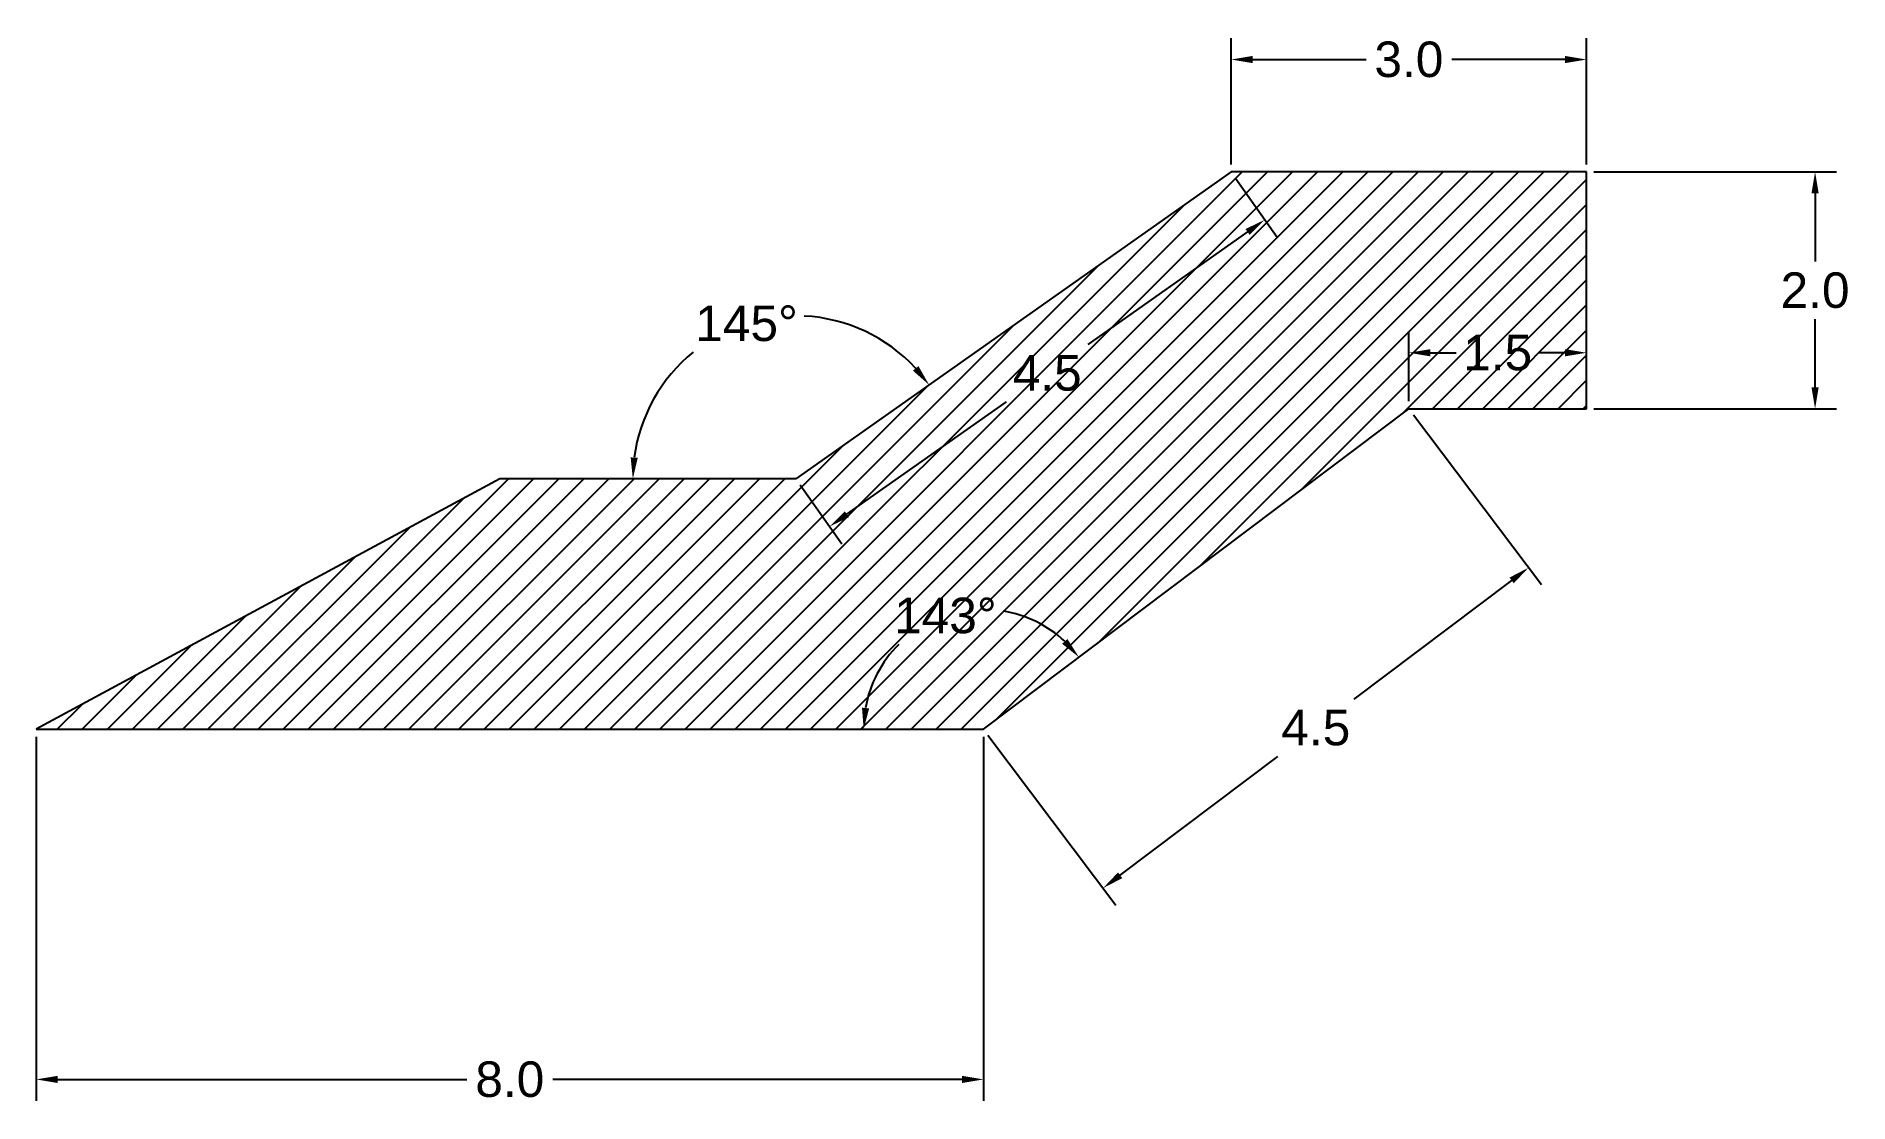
# Model space of a CAD drawing. Header units: inches. Extents: x 19.5 to 34.8, y 5.9 to 14.9.
import ezdxf

# ---------------------------------------------------------------- set-up
doc = ezdxf.new("R2010")
doc.units = ezdxf.units.IN
doc.header["$MEASUREMENT"] = 0
doc.styles.get("Standard").update_dxf_attribs({"font": 'arial.ttf'})
doc.dimstyles.get("Standard").update_dxf_attribs({"dimtxt": 0.3, "dimasz": 0.18, "dimexe": 0.18, "dimexo": 0.0625, "dimgap": 0.09, "dimtad": 0, "dimtih": 1, "dimtoh": 1, "dimdec": 1, "dimzin": 0, "dimdsep": 46, "dimtxsty": 'Standard', "dimcen": 0.09, "dimclrd": 3, "dimclrt": 3, "dimadec": 0, "dimazin": 0, "dimtfac": 1, "dimtdec": 1, "dimtofl": 0, "dimtmove": 0, "dimatfit": 3, "dimfxl": 1, "dimtolj": 1, "dimtzin": 0, "dimarcsym": 0})

# ---------------------------------------------------------------- blocks, each defined once
blk = doc.blocks.new('*D2')
at = {"color": 3, "lineweight": -2, "transparency": 16777216}
for start, end in [(42.6726, 87.0601), (129.0457, 172.5045)]:
    blk.add_arc((25.869, 11.138), 1.377, start, end, dxfattribs=at)
at = {"color": 3, "transparency": 16777216}
for points in [[(26.905, 12.09), (26.858, 12.052), (26.995, 11.931)], [(24.534, 11.316), (24.474, 11.319), (24.492, 11.138)]]:
    blk.add_solid(points, dxfattribs=at)
at = {"layer": 'Defpoints', "color": 0, "transparency": 16777216}
for p in [(29.547, 13.73), (26.026, 12.506), (23.369, 11.138), (25.869, 11.138), (25.869, 11.138)]:
    blk.add_point(p, dxfattribs=at)
at = {"color": 3, "transparency": 16777216, "insert": (25.453, 12.45), "char_height": 0.3, "attachment_point": 5}
blk.add_mtext('\\A1;145°', dxfattribs=at)
blk = doc.blocks.new('*D3')
at = {"color": 0, "lineweight": -2, "transparency": 16777216}
for p, q in [((19.453, 8.96), (19.453, 5.885)), ((27.453, 8.96), (27.453, 5.885))]:
    blk.add_line(p, q, dxfattribs=at)
at = {"color": 3, "lineweight": -2, "transparency": 16777216}
for p, q in [((19.633, 6.065), (23.09, 6.065)), ((27.273, 6.065), (23.816, 6.065))]:
    blk.add_line(p, q, dxfattribs=at)
at = {"color": 3, "transparency": 16777216}
for points in [[(19.633, 6.095), (19.633, 6.035), (19.453, 6.065)], [(27.273, 6.095), (27.273, 6.035), (27.453, 6.065)]]:
    blk.add_solid(points, dxfattribs=at)
at = {"layer": 'Defpoints', "color": 0, "transparency": 16777216}
for p in [(19.453, 9.023), (27.453, 9.023), (27.453, 6.065)]:
    blk.add_point(p, dxfattribs=at)
at = {"color": 3, "transparency": 16777216, "insert": (23.453, 6.065), "char_height": 0.3, "attachment_point": 5}
blk.add_mtext('\\A1;8.0', dxfattribs=at)
blk = doc.blocks.new('*D4')
at = {"color": 0, "lineweight": -2, "transparency": 16777216}
for p, q in [((31.085, 11.68), (32.167, 10.245)), ((27.491, 8.973), (28.572, 7.537))]:
    blk.add_line(p, q, dxfattribs=at)
at = {"color": 3, "lineweight": -2, "transparency": 16777216}
for p, q in [((31.915, 10.28), (30.583, 9.277)), ((28.608, 7.789), (29.939, 8.792))]:
    blk.add_line(p, q, dxfattribs=at)
at = {"color": 3, "transparency": 16777216}
for points in [[(31.897, 10.304), (31.933, 10.256), (32.058, 10.388)], [(28.59, 7.813), (28.626, 7.765), (28.464, 7.681)]]:
    blk.add_solid(points, dxfattribs=at)
at = {"layer": 'Defpoints', "color": 0, "transparency": 16777216}
for p in [(31.047, 11.73), (32.058, 10.388), (27.453, 9.023)]:
    blk.add_point(p, dxfattribs=at)
at = {"color": 3, "transparency": 16777216, "insert": (30.261, 9.035), "char_height": 0.3, "attachment_point": 5}
blk.add_mtext('\\A1;4.5', dxfattribs=at)
blk = doc.blocks.new('*D5')
at = {"color": 0, "lineweight": -2, "transparency": 16777216}
for p, q in [((29.583, 13.679), (29.935, 13.18)), ((25.905, 11.087), (26.257, 10.588))]:
    blk.add_line(p, q, dxfattribs=at)
at = {"color": 3, "lineweight": -2, "transparency": 16777216}
for p, q in [((29.684, 13.224), (28.336, 12.274)), ((26.3, 10.839), (27.648, 11.789))]:
    blk.add_line(p, q, dxfattribs=at)
at = {"color": 3, "transparency": 16777216}
for points in [[(29.667, 13.248), (29.702, 13.199), (29.831, 13.327)], [(26.283, 10.863), (26.318, 10.814), (26.153, 10.735)]]:
    blk.add_solid(points, dxfattribs=at)
at = {"layer": 'Defpoints', "color": 0, "transparency": 16777216}
for p in [(29.547, 13.73), (29.831, 13.327), (25.869, 11.138)]:
    blk.add_point(p, dxfattribs=at)
at = {"color": 3, "transparency": 16777216, "insert": (27.992, 12.031), "char_height": 0.3, "attachment_point": 5}
blk.add_mtext('\\A1;4.5', dxfattribs=at)
blk = doc.blocks.new('*D6')
at = {"color": 0, "lineweight": -2, "transparency": 16777216}
for p, q in [((29.547, 13.793), (29.547, 14.86)), ((32.547, 13.793), (32.547, 14.86))]:
    blk.add_line(p, q, dxfattribs=at)
at = {"color": 3, "lineweight": -2, "transparency": 16777216}
for p, q in [((29.727, 14.68), (30.685, 14.68)), ((32.367, 14.68), (31.41, 14.68))]:
    blk.add_line(p, q, dxfattribs=at)
at = {"color": 3, "transparency": 16777216}
for points in [[(29.727, 14.71), (29.727, 14.65), (29.547, 14.68)], [(32.367, 14.71), (32.367, 14.65), (32.547, 14.68)]]:
    blk.add_solid(points, dxfattribs=at)
at = {"layer": 'Defpoints', "color": 0, "transparency": 16777216}
for p in [(32.547, 14.68), (29.547, 13.73), (32.547, 13.73)]:
    blk.add_point(p, dxfattribs=at)
at = {"color": 3, "transparency": 16777216, "insert": (31.047, 14.68), "char_height": 0.3, "attachment_point": 5}
blk.add_mtext('\\A1;3.0', dxfattribs=at)
blk = doc.blocks.new('*D7')
at = {"color": 0, "lineweight": -2, "transparency": 16777216}
for p, q in [((32.61, 13.73), (34.658, 13.73)), ((32.61, 11.73), (34.658, 11.73))]:
    blk.add_line(p, q, dxfattribs=at)
at = {"color": 3, "lineweight": -2, "transparency": 16777216}
for p, q in [((34.478, 13.55), (34.478, 12.974)), ((34.478, 11.91), (34.478, 12.487))]:
    blk.add_line(p, q, dxfattribs=at)
at = {"color": 3, "transparency": 16777216}
for points in [[(34.448, 13.55), (34.508, 13.55), (34.478, 13.73)], [(34.448, 11.91), (34.508, 11.91), (34.478, 11.73)]]:
    blk.add_solid(points, dxfattribs=at)
at = {"layer": 'Defpoints', "color": 0, "transparency": 16777216}
for p in [(32.547, 13.73), (32.547, 11.73), (34.478, 11.73)]:
    blk.add_point(p, dxfattribs=at)
at = {"color": 3, "transparency": 16777216, "insert": (34.478, 12.73), "char_height": 0.3, "attachment_point": 5}
blk.add_mtext('\\A1;2.0', dxfattribs=at)
blk = doc.blocks.new('*D8')
at = {"color": 0, "lineweight": -2, "transparency": 16777216}
for p, q in [((31.047, 11.793), (31.047, 12.383)), ((32.547, 11.793), (32.547, 12.383))]:
    blk.add_line(p, q, dxfattribs=at)
at = {"color": 3, "lineweight": -2, "transparency": 16777216}
for p, q in [((31.227, 12.203), (31.447, 12.203)), ((32.367, 12.203), (32.147, 12.203))]:
    blk.add_line(p, q, dxfattribs=at)
at = {"color": 3, "transparency": 16777216}
for points in [[(31.227, 12.233), (31.227, 12.173), (31.047, 12.203)], [(32.367, 12.233), (32.367, 12.173), (32.547, 12.203)]]:
    blk.add_solid(points, dxfattribs=at)
at = {"layer": 'Defpoints', "color": 0, "transparency": 16777216}
for p in [(32.547, 12.203), (31.047, 11.73), (32.547, 11.73)]:
    blk.add_point(p, dxfattribs=at)
at = {"color": 3, "transparency": 16777216, "insert": (31.797, 12.203), "char_height": 0.3, "attachment_point": 5}
blk.add_mtext('\\A1;1.5', dxfattribs=at)
blk = doc.blocks.new('*D9')
at = {"color": 3, "lineweight": -2, "transparency": 16777216}
for start, end in [(47.2013, 80.5661), (134.9404, 169.7907)]:
    blk.add_arc((27.453, 9.023), 1.012, start, end, dxfattribs=at)
at = {"color": 3, "transparency": 16777216}
for points in [[(28.163, 9.785), (28.118, 9.745), (28.261, 9.631)], [(26.488, 9.199), (26.428, 9.205), (26.442, 9.023)]]:
    blk.add_solid(points, dxfattribs=at)
at = {"layer": 'Defpoints', "color": 0, "transparency": 16777216}
for p in [(31.047, 11.73), (27.547, 10.03), (19.453, 9.023), (27.453, 9.023), (27.453, 9.023)]:
    blk.add_point(p, dxfattribs=at)
at = {"color": 3, "transparency": 16777216, "insert": (27.132, 9.982), "char_height": 0.3, "attachment_point": 5}
blk.add_mtext('\\A1;143°', dxfattribs=at)

msp = doc.modelspace()

# ---------------------------------------------------------------- hatches: boundary and pattern name
at = {"true_color": 0x9898cc}
h = msp.add_hatch(dxfattribs=at)
h.set_pattern_fill('ANSI31', color=253, scale=1.2)
h.paths.add_polyline_path([(31.047, 11.73), (32.547, 11.73), (32.547, 13.73), (29.547, 13.73), (25.869, 11.138), (23.369, 11.138), (19.453, 9.023), (27.453, 9.023)])

# ---------------------------------------------------------------- linework, layer by layer
for p, q in [((29.547, 13.73), (25.869, 11.138)), ((32.547, 13.73), (29.547, 13.73)), ((32.547, 11.73), (32.547, 13.73)), ((27.453, 9.023), (31.047, 11.73)), ((31.047, 11.73), (32.547, 11.73)), ((23.369, 11.138), (19.453, 9.023)), ((25.869, 11.138), (23.369, 11.138)), ((19.453, 9.023), (27.453, 9.023))]:
    msp.add_line(p, q)

# ---------------------------------------------------------------- dimensions: what is measured, and where the dimension line sits
for base, p1, p2, picture, middle in [((32.547, 14.68), (29.547, 13.73), (32.547, 13.73), '*D6', (31.047, 14.68)), ((32.547, 12.203), (31.047, 11.73), (32.547, 11.73), '*D8', (31.797, 12.203)), ((27.453, 6.065), (19.453, 9.023), (27.453, 9.023), '*D3', (23.453, 6.065))]:
    dim = msp.add_linear_dim(base=base, p1=p1, p2=p2, dimstyle='Standard')
    dim.commit()
    dim.dimension.update_dxf_attribs({"geometry": picture, "text_midpoint": middle})
for base, line1, line2, picture, middle in [((26.026, 12.506), ((29.547, 13.73), (25.869, 11.138)), ((25.869, 11.138), (23.369, 11.138)), '*D2', (25.453, 12.45)), ((27.547, 10.03), ((19.453, 9.023), (27.453, 9.023)), ((27.453, 9.023), (31.047, 11.73)), '*D9', (27.132, 9.982))]:
    dim = msp.add_angular_dim_2l(base=base, line1=line1, line2=line2, dimstyle='Standard')
    dim.commit()
    dim.dimension.update_dxf_attribs({"geometry": picture, "text_midpoint": middle})
for p1, p2, distance, picture, middle in [((25.869, 11.138), (29.547, 13.73), -0.493, '*D5', (27.992, 12.031)), ((27.453, 9.023), (31.047, 11.73), -1.68, '*D4', (30.261, 9.035))]:
    dim = msp.add_aligned_dim(p1=p1, p2=p2, distance=distance, dimstyle='Standard')
    dim.commit()
    dim.dimension.update_dxf_attribs({"geometry": picture, "text_midpoint": middle})
dim = msp.add_linear_dim(base=(34.478, 11.73), p1=(32.547, 13.73), p2=(32.547, 11.73), angle=90, dimstyle='Standard')
dim.commit()
dim.dimension.update_dxf_attribs({"geometry": '*D7', "text_midpoint": (34.478, 12.73)})

doc.saveas('drawing.dxf')
